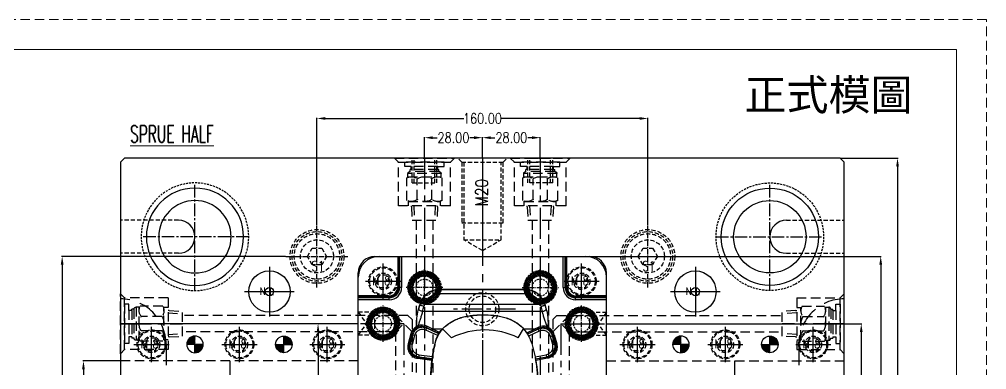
# Model space of a CAD drawing. Header units: millimetres. Extents: x 21466 to 22834, y -21631 to -20664.
# Drawn here: x 22366.1 to 22833.9, y -20832.7 to -20663.5 of the extents above; entities that cross this region are included whole.
import ezdxf

# ---------------------------------------------------------------- set-up
doc = ezdxf.new("R2010")
doc.units = ezdxf.units.MM
doc.header["$LTSCALE"] = 8
for name, pattern in [('ACAD_ISO08W100', [36, 24, -3, 6, -3]), ('CENTER', [2, 1.25, -0.25, 0.25, -0.25]), ('CENTER2', [1.125, 0.75, -0.125, 0.125, -0.125]), ('DASHED', [0.75, 0.5, -0.25]), ('HIDDEN', [0.375, 0.25, -0.125]), ('HIDDEN2', [0.1875, 0.125, -0.0625])]:
    doc.linetypes.add(name, pattern=pattern)
doc.layers.get('DEFPOINTS').update_dxf_attribs({"color": 6})
for name, color, linetype in [('A', 7, 'Continuous'), ('Cav-cor', 30, 'Continuous'), ('CL', 1, 'Continuous'), ('Layer1', 1, 'CENTER2'), ('Layer2', 4, 'HIDDEN2'), ('NL', 6, 'Continuous'), ('PIN', 5, 'Continuous'), ('SCREW', 52, 'HIDDEN'), ('SLIDE', 6, 'Continuous'), ('WT', 4, 'Continuous')]:
    doc.layers.add(name, color=color, linetype=linetype)
doc.layers.add('dim', color=3, linetype='Continuous', lineweight=15)
doc.layers.add('MBOM-ASSIS-LAYER', color=71, linetype='Continuous', lineweight=9)
doc.styles.add('ROMANC', font='RomanC.ttf', dxfattribs={"width": 0.8, "height": 7})
doc.styles.get("Standard").update_dxf_attribs({"font": 'txt.shx', "width": 0.8, "bigfont": 'chineset.shx'})
doc.styles.add('style1', font='mingliu.ttc', dxfattribs={"width": 0.75})
doc.styles.add('txt', font='txt.shx', dxfattribs={"width": 0.75, "height": 3.2})
doc.dimstyles.new('ISO-25', dxfattribs={"dimtxt": 5, "dimasz": 4, "dimexe": 0.3, "dimexo": 0.3, "dimtad": 0, "dimzin": 1, "dimdsep": 46, "dimtxsty": 'Standard', "dimcen": 0, "dimclrd": 3, "dimclre": 3, "dimclrt": 3, "dimazin": 0, "dimtfac": 1, "dimtofl": 0, "dimtmove": 0, "dimatfit": 0, "dimfxl": 0, "dimarcsym": 0})

# ---------------------------------------------------------------- blocks, each defined once
blk = doc.blocks.new('20110317.085252')
at = {"linetype": 'HIDDEN'}
for p, q in [((12, 0), (-12, 0)), ((-10, -2), (-12, 0)), ((10, -2), (12, 0)), ((-10, -2), (10, -2)), ((-10, -2), (-10, -31.27)), ((-9, -2), (-9, -39.49)), ((9, -39.49), (9, -2)), ((10, -31.27), (10, -2)), ((-10, -31.27), (10, -31.27)), ((-9, -39.49), (9, -39.49)), ((0, -44.68), (-9, -39.49)), ((0, -44.68), (9, -39.49))]:
    blk.add_line(p, q, dxfattribs=at)
at = {"layer": 'CL', "linetype": 'ACAD_ISO08W100'}
blk.add_line((0, 0), (0, -44.68), dxfattribs=at)
at = {"insert": (-3.3, -23.28), "char_height": 6, "width": 18.2768, "attachment_point": 1, "rotation": 90}
blk.add_mtext('M20', dxfattribs=at)
blk = doc.blocks.new('*D25831')
at = {"layer": 'DEFPOINTS', "color": 0}
for p in [(22415.05, -20828.53), (22397.13, -21032.53), (22415.05, -21032.53)]:
    blk.add_point(p, dxfattribs=at)
at = {"layer": 'dim', "color": 3, "lineweight": -2}
for p, q in [((22414.75, -20828.53), (22396.83, -20828.53)), ((22397.13, -20832.53), (22397.13, -20920.91)), ((22397.13, -21028.53), (22397.13, -20940.16)), ((22414.75, -21032.53), (22396.83, -21032.53))]:
    blk.add_line(p, q, dxfattribs=at)
at = {"layer": 'dim', "color": 3}
for points in [[(22397.79, -20832.53), (22396.46, -20832.53), (22397.13, -20828.53)], [(22396.46, -21028.53), (22397.79, -21028.53), (22397.13, -21032.53)]]:
    blk.add_solid(points, dxfattribs=at)
at = {"layer": 'dim', "color": 3, "insert": (22397.13, -20930.53), "char_height": 5, "attachment_point": 5, "rotation": 90}
blk.add_mtext('204.00', dxfattribs=at)
blk = doc.blocks.new('*D25834')
at = {"layer": 'DEFPOINTS', "color": 0}
for p in [(22763.05, -20730.53), (22790.79, -20730.53), (22763.05, -21130.53)]:
    blk.add_point(p, dxfattribs=at)
at = {"layer": 'dim', "color": 3, "lineweight": -2}
for p, q in [((22763.35, -20730.53), (22791.09, -20730.53)), ((22790.79, -20734.53), (22790.79, -20921.24)), ((22790.79, -21126.53), (22790.79, -20939.82)), ((22763.35, -21130.53), (22791.09, -21130.53))]:
    blk.add_line(p, q, dxfattribs=at)
at = {"layer": 'dim', "color": 3}
for points in [[(22791.46, -20734.53), (22790.12, -20734.53), (22790.79, -20730.53)], [(22790.12, -21126.53), (22791.46, -21126.53), (22790.79, -21130.53)]]:
    blk.add_solid(points, dxfattribs=at)
at = {"layer": 'dim', "color": 3, "insert": (22790.79, -20930.53), "char_height": 5, "attachment_point": 5, "rotation": 90}
blk.add_mtext('400.00', dxfattribs=at)
blk = doc.blocks.new('*D25836')
at = {"layer": 'DEFPOINTS', "color": 0}
for p in [(22641.05, -20778.03), (22782.66, -20778.03), (22641.05, -21083.03)]:
    blk.add_point(p, dxfattribs=at)
at = {"layer": 'dim', "color": 3, "lineweight": -2}
for p, q in [((22641.35, -20778.03), (22782.96, -20778.03)), ((22782.66, -20782.03), (22782.66, -20920.91)), ((22782.66, -21079.03), (22782.66, -20940.16)), ((22641.35, -21083.03), (22782.96, -21083.03))]:
    blk.add_line(p, q, dxfattribs=at)
at = {"layer": 'dim', "color": 3}
for points in [[(22783.33, -20782.03), (22781.99, -20782.03), (22782.66, -20778.03)], [(22781.99, -21079.03), (22783.33, -21079.03), (22782.66, -21083.03)]]:
    blk.add_solid(points, dxfattribs=at)
at = {"layer": 'dim', "color": 3, "insert": (22782.66, -20930.53), "char_height": 5, "attachment_point": 5, "rotation": 90}
blk.add_mtext('305.00', dxfattribs=at)
blk = doc.blocks.new('20160811.115437')
for radius in [23.5, 17.5]:
    blk.add_circle((0, 0), radius)
at = {"layer": 'Layer1'}
for p, q in [((0, 26), (0, -26)), ((26, 0), (-26, 0))]:
    blk.add_line(p, q, dxfattribs=at)
at = {"layer": 'Layer2'}
blk.add_circle((0, 0), 26, dxfattribs=at)
blk = doc.blocks.new('cb_8')
at = {"linetype": 'HIDDEN'}
blk.add_circle((0, 0), 7, dxfattribs=at)
at = {"layer": 'SCREW', "linetype": 'CENTER2', "ltscale": 5}
for p, q in [((0, -8.5), (0, 8.5)), ((-8.5, 0), (8.5, 0))]:
    blk.add_line(p, q, dxfattribs=at)
at = {"layer": 'SCREW'}
blk.add_lwpolyline([(-1.73, 3), (-3.46, 0), (-1.73, -3), (1.73, -3), (3.46, 0), (1.73, 3)], close=True, dxfattribs=at)
for radius in [6.5, 4]:
    blk.add_circle((0, 0), radius, dxfattribs=at)
at = {"layer": 'dim', "style": 'ROMANC', "width": 0.8}
blk.add_text('M 8', height=4.186, dxfattribs=at).set_placement((-5.2, -1.86))
blk = doc.blocks.new('20160817.134602')
at = {"layer": 'PIN', "linetype": 'Continuous'}
h = blk.add_hatch(dxfattribs=at)
h.set_pattern_fill('ANSI31', color=256, scale=2.909091, angle=90.5, style=0)
h.set_pattern_definition([(135.5, (22815.918, -21086.8648), (-0.254876096, -0.2593637997), [])])
h.paths.add_polyline_path([(0, 0), (-4, -0.03, 0.414214), (0.03, -4)])
h.paths.add_polyline_path([(-0.03, 4), (0, 0), (4, 0.03, 0.414214)])
for p, q in [((-4, 0), (4, 0)), ((0, -4), (0, 4))]:
    blk.add_line(p, q, dxfattribs=at)
blk.add_circle((0, 0), 4, dxfattribs=at)
blk = doc.blocks.new('20150423.154939')
at = {"layer": 'SCREW', "linetype": 'CENTER', "ltscale": 0.25}
for p, q in [((0, -15), (0, 15)), ((-15, 0), (15, 0))]:
    blk.add_line(p, q, dxfattribs=at)
at = {"layer": 'SCREW'}
blk.add_lwpolyline([(-2.31, -4), (-4.62, 0), (-2.31, 4), (2.31, 4), (4.62, 0), (2.31, -4)], close=True, dxfattribs=at)
at = {"layer": 'SCREW', "linetype": 'HIDDEN'}
for radius in [13, 12, 11, 8]:
    blk.add_circle((0, 0), radius, dxfattribs=at)
at = {"layer": 'SCREW', "color": 6, "insert": (-2.62, -2.27), "char_height": 4.8, "width": 8.3721, "attachment_point": 1, "style": 'txt'}
blk.add_mtext('S1', dxfattribs=at)
blk = doc.blocks.new('20100617.142056')
at = {"layer": 'MBOM-ASSIS-LAYER', "linetype": 'DASHED'}
for p, q in [((0, 841), (-1189, 841)), ((0, 0), (0, 841))]:
    blk.add_line(p, q, dxfattribs=at)
at = {"layer": 'MBOM-ASSIS-LAYER'}
for p, q in [((-12.7, 828.3), (-1176.3, 828.3)), ((-12.7, 12.7), (-12.7, 828.3))]:
    blk.add_line(p, q, dxfattribs=at)
blk = doc.blocks.new('20150513.114552')
at = {"layer": 'WT', "color": 125, "linetype": 'HIDDEN'}
for p, q in [((-12, 6), (0, 6)), ((-12, 6), (-12, -6)), ((-12, 5), (0, 5)), ((0, -6), (0, 6)), ((-12, -5), (0, -5)), ((-12, -6), (0, -6))]:
    blk.add_line(p, q, dxfattribs=at)
blk = doc.blocks.new('20150513.114820')
at = {"layer": 'WT', "linetype": 'Continuous'}
h = blk.add_hatch(dxfattribs=at)
h.set_pattern_fill('ANSI37', color=125, scale=5, angle=270, style=0)
h.set_pattern_definition([(315, (23425.0146, -23957.4168), (0.441941738, 0.441941738), []), (45, (23425.0146, -23957.4168), (-0.441941738, 0.441941738), [])])
h.paths.add_polyline_path([(8, 0), (5.5, 0, 1), (-5.5, 0), (-8, 0, -1)])
h.paths.add_polyline_path([(-8, 0), (-5.5, 0, 0.414214), (0, -5.5, 0.414214), (5.5, 0), (8, 0, -0.414214), (0, -8, -0.414214)])
at = {"layer": 'WT', "color": 125, "linetype": 'CENTER2', "ltscale": 0.4}
for p, q in [((0, 8.79), (0, -8.79)), ((8.79, 0), (-8.79, 0))]:
    blk.add_line(p, q, dxfattribs=at)
at = {"layer": 'WT', "color": 125, "linetype": 'HIDDEN2'}
for radius in [8, 5.5, 4]:
    blk.add_circle((0, 0), radius, dxfattribs=at)
blk = doc.blocks.new('*D27017')
at = {"layer": 'DEFPOINTS', "color": 0}
for p in [(22590.05, -20720.68), (22562.05, -20730.53), (22590.05, -20730.53)]:
    blk.add_point(p, dxfattribs=at)
at = {"layer": 'dim', "color": 3, "lineweight": -2}
for p, q in [((22562.05, -20730.23), (22562.05, -20720.38)), ((22566.05, -20720.68), (22568.09, -20720.68)), ((22586.05, -20720.68), (22584, -20720.68)), ((22590.05, -20730.23), (22590.05, -20720.38))]:
    blk.add_line(p, q, dxfattribs=at)
at = {"layer": 'dim', "color": 3}
for points in [[(22566.05, -20720.02), (22566.05, -20721.35), (22562.05, -20720.68)], [(22586.05, -20721.35), (22586.05, -20720.02), (22590.05, -20720.68)]]:
    blk.add_solid(points, dxfattribs=at)
at = {"layer": 'dim', "color": 3, "insert": (22576.05, -20720.68), "char_height": 5, "attachment_point": 5}
blk.add_mtext('28.00', dxfattribs=at)
blk = doc.blocks.new('*D27018')
at = {"layer": 'DEFPOINTS', "color": 0}
for p in [(22590.05, -20720.68), (22590.05, -20730.53), (22618.05, -20730.53)]:
    blk.add_point(p, dxfattribs=at)
at = {"layer": 'dim', "color": 3, "lineweight": -2}
for p, q in [((22590.05, -20730.23), (22590.05, -20720.38)), ((22594.05, -20720.68), (22596.09, -20720.68)), ((22614.05, -20720.68), (22612, -20720.68)), ((22618.05, -20730.23), (22618.05, -20720.38))]:
    blk.add_line(p, q, dxfattribs=at)
at = {"layer": 'dim', "color": 3}
for points in [[(22594.05, -20720.02), (22594.05, -20721.35), (22590.05, -20720.68)], [(22614.05, -20721.35), (22614.05, -20720.02), (22618.05, -20720.68)]]:
    blk.add_solid(points, dxfattribs=at)
at = {"layer": 'dim', "color": 3, "insert": (22604.05, -20720.68), "char_height": 5, "attachment_point": 5}
blk.add_mtext('28.00', dxfattribs=at)
blk = doc.blocks.new('*D27061')
at = {"layer": 'DEFPOINTS', "color": 0}
for p in [(22670.05, -20711.39), (22510.05, -20763.03), (22670.05, -20763.03)]:
    blk.add_point(p, dxfattribs=at)
at = {"layer": 'dim', "color": 3, "lineweight": -2}
for p, q in [((22510.05, -20762.73), (22510.05, -20711.09)), ((22514.05, -20711.39), (22581.09, -20711.39)), ((22666.05, -20711.39), (22599, -20711.39)), ((22670.05, -20762.73), (22670.05, -20711.09))]:
    blk.add_line(p, q, dxfattribs=at)
at = {"layer": 'dim', "color": 3}
for points in [[(22514.05, -20710.73), (22514.05, -20712.06), (22510.05, -20711.39)], [(22666.05, -20712.06), (22666.05, -20710.73), (22670.05, -20711.39)]]:
    blk.add_solid(points, dxfattribs=at)
at = {"layer": 'dim', "color": 3, "insert": (22590.05, -20711.39), "char_height": 5, "attachment_point": 5}
blk.add_mtext('160.00', dxfattribs=at)
blk = doc.blocks.new('*D27062')
at = {"layer": 'DEFPOINTS', "color": 0}
for p in [(22495.05, -20778.03), (22386.83, -21083.03), (22495.05, -21083.03)]:
    blk.add_point(p, dxfattribs=at)
at = {"layer": 'dim', "color": 3, "lineweight": -2}
for p, q in [((22494.75, -20778.03), (22386.53, -20778.03)), ((22386.83, -20782.03), (22386.83, -20920.91)), ((22386.83, -21079.03), (22386.83, -20940.16)), ((22494.75, -21083.03), (22386.53, -21083.03))]:
    blk.add_line(p, q, dxfattribs=at)
at = {"layer": 'dim', "color": 3}
for points in [[(22387.49, -20782.03), (22386.16, -20782.03), (22386.83, -20778.03)], [(22386.16, -21079.03), (22387.49, -21079.03), (22386.83, -21083.03)]]:
    blk.add_solid(points, dxfattribs=at)
at = {"layer": 'dim', "color": 3, "insert": (22386.83, -20930.53), "char_height": 5, "attachment_point": 5, "rotation": 90}
blk.add_mtext('305.00', dxfattribs=at)
blk = doc.blocks.new('20160903.151524')
at = {"layer": 'WT', "color": 125, "linetype": 'HIDDEN', "ltscale": 2.3}
for p, q in [((-6.35, 23.56), (-6.01, 30)), ((-6.01, 30), (6.01, 30)), ((-5.19, 23), (-4.82, 30)), ((5.19, 23), (4.82, 30)), ((6.35, 23.56), (6.01, 30)), ((-6.35, 23.56), (-6.35, 23)), ((6.35, 23.56), (6.35, 23)), ((12.5, 23), (-12.5, 23)), ((-12.5, 23), (-12.5, 2)), ((-8.5, 20.43), (-8.5, 9.57)), ((-7.75, 23), (-7.75, 20.77)), ((-7.75, 21), (7.75, 21)), ((-3.5, 20.01), (-3.5, 9.99)), ((3.5, 20.01), (3.5, 9.99)), ((7.75, 23), (7.75, 20.77)), ((8.5, 20.43), (8.5, 9.57)), ((12.5, 23), (12.5, 2)), ((-8, 9.33), (-8, 7.51)), ((-8, 9), (8, 9)), ((8, 7.51), (-8, 7.51)), ((7, 6.51), (-7, 6.51)), ((-7, 6.51), (-7, 5.51)), ((-6.4, 5.51), (-7, 5.51)), ((-6.4, 5.51), (-7, 5.51)), ((6.4, 5.51), (-6.4, 5.51)), ((-6.4, 5.51), (-6.4, 4.01)), ((6.4, 5.51), (6.4, 4.01)), ((6.4, 5.51), (7, 5.51)), ((6.4, 5.51), (7, 5.51)), ((7, 6.51), (7, 5.51)), ((8, 9.33), (8, 7.51)), ((-12.5, 2), (-14.5, 0)), ((-14.5, 0), (14.5, 0)), ((-12.5, 2), (12.5, 2)), ((-9.5, 4.01), (-9.5, 2)), ((-6.4, 4.01), (-9.5, 4.01)), ((9.5, 2), (-9.5, 2)), ((6.4, 4.01), (-6.4, 4.01)), ((6.4, 4.01), (9.5, 4.01)), ((9.5, 4.01), (9.5, 2)), ((12.5, 2), (14.5, 0))]:
    blk.add_line(p, q, dxfattribs=at)
at = {"layer": 'WT', "color": 125, "linetype": 'CENTER', "ltscale": 1.5}
blk.add_line((0, 0), (0, 30), dxfattribs=at)
at = {"layer": 'WT', "color": 125, "linetype": 'HIDDEN', "ltscale": 2.3}
for centre, radius, start, end in [((-6.32, 16.53), 4.47, 50.9817, 119.248), ((0, 14.34), 6.66, 58.3016, 121.6984), ((6.32, 16.53), 4.47, 60.752, 129.0183), ((-6.32, 13.47), 4.47, 240.752, 309.0183), ((0, 15.66), 6.66, 238.3016, 301.6984), ((6.32, 13.47), 4.47, 230.9817, 299.248), ((-7, 7.51), 1, 180, 270), ((7, 7.51), 1, 270, 0)]:
    blk.add_arc(centre, radius, start, end, dxfattribs=at)
blk = doc.blocks.new('20150513.114825')
at = {"layer": 'WT', "color": 125, "linetype": 'HIDDEN'}
for p, q in [((-5.5, 8), (5.5, 8)), ((5.5, 8), (-5.5, 0)), ((-5.5, 8), (5.5, 0)), ((-5.5, 0), (-5.5, 8)), ((5.5, 0), (5.5, 8)), ((-5.5, 0), (5.5, 0))]:
    blk.add_line(p, q, dxfattribs=at)
blk = doc.blocks.new('*D27075')
at = {"layer": 'DEFPOINTS', "color": 0}
for p in [(22765.05, -20810.53), (22765.05, -20930.53), (22773.25, -20930.53)]:
    blk.add_point(p, dxfattribs=at)
at = {"layer": 'dim', "color": 3, "lineweight": -2}
for p, q in [((22765.35, -20810.53), (22773.55, -20810.53)), ((22773.25, -20814.53), (22773.25, -20861.57)), ((22773.25, -20926.53), (22773.25, -20879.49)), ((22765.35, -20930.53), (22773.55, -20930.53))]:
    blk.add_line(p, q, dxfattribs=at)
at = {"layer": 'dim', "color": 3}
for points in [[(22773.92, -20814.53), (22772.59, -20814.53), (22773.25, -20810.53)], [(22772.59, -20926.53), (22773.92, -20926.53), (22773.25, -20930.53)]]:
    blk.add_solid(points, dxfattribs=at)
at = {"layer": 'dim', "color": 3, "insert": (22773.25, -20870.53), "char_height": 5, "attachment_point": 5, "rotation": 90}
blk.add_mtext('120.00', dxfattribs=at)
blk = doc.blocks.new('*D27085')
at = {"layer": 'DEFPOINTS', "color": 0}
for p in [(22510.56, -20810.53), (22530.05, -20810.53), (22538.05, -21083.03)]:
    blk.add_point(p, dxfattribs=at)
at = {"layer": 'dim', "color": 3, "lineweight": -2}
for p, q in [((22529.75, -20810.53), (22510.26, -20810.53)), ((22510.56, -20814.53), (22510.56, -20936.49)), ((22510.56, -21079.03), (22510.56, -20957.07)), ((22537.75, -21083.03), (22510.26, -21083.03))]:
    blk.add_line(p, q, dxfattribs=at)
at = {"layer": 'dim', "color": 3}
for points in [[(22511.23, -20814.53), (22509.89, -20814.53), (22510.56, -20810.53)], [(22509.89, -21079.03), (22511.23, -21079.03), (22510.56, -21083.03)]]:
    blk.add_solid(points, dxfattribs=at)
at = {"layer": 'dim', "color": 3, "insert": (22510.56, -20946.78), "char_height": 5, "attachment_point": 5, "rotation": 90}
blk.add_mtext('272.50', dxfattribs=at)
blk = doc.blocks.new('20160917.102012')
at = {"layer": 'NL'}
for radius in [10, 2]:
    blk.add_circle((0, 0), radius, dxfattribs=at)
at = {"layer": 'SCREW', "linetype": 'CENTER', "ltscale": 5}
for p, q in [((0, -12), (0, 12)), ((-12, 0), (12, 0))]:
    blk.add_line(p, q, dxfattribs=at)
at = {"layer": 'dim', "color": 6, "style": 'ROMANC', "width": 0.8}
blk.add_text('N L', height=3.528, rotation=90, dxfattribs=at).set_placement((1.53, -4.57))

msp = doc.modelspace()

# ---------------------------------------------------------------- linework, layer by layer
for p, q in [((22417.045, -20730.532), (22415.045, -20732.532)), ((22763.045, -20730.532), (22417.045, -20730.532)), ((22763.045, -20730.532), (22765.045, -20732.532)), ((22415.045, -20732.532), (22415.045, -21128.532)), ((22765.045, -21128.532), (22765.045, -20732.532))]:
    msp.add_line(p, q)
at = {"linetype": 'HIDDEN'}
for p, q in [((22443.045, -20760.532), (22415.045, -20760.532)), ((22737.045, -20760.532), (22765.045, -20760.532)), ((22443.045, -20776.532), (22415.045, -20776.532)), ((22737.045, -20776.532), (22765.045, -20776.532))]:
    msp.add_line(p, q, dxfattribs=at)
at = {"linetype": 'CENTER'}
msp.add_line((22606.045, -20803.532), (22574.045, -20803.532), dxfattribs=at)
at = {"color": 8, "linetype": 'HIDDEN', "ltscale": 5}
for p, q in [((22437.045, -20820.532), (22437.045, -21040.532)), ((22743.045, -20820.532), (22743.045, -21040.532))]:
    msp.add_line(p, q, dxfattribs=at)
at = {"linetype": 'HIDDEN'}
for radius in [8, 6.4]:
    msp.add_circle((22590.045, -20803.532), radius, dxfattribs=at)
for centre, start, end in [((22443.045, -20768.532), 270, 90), ((22737.045, -20768.532), 90, 270)]:
    msp.add_arc(centre, 8, start, end)
at = {"color": 8, "linetype": 'HIDDEN', "ltscale": 5}
for centre, start, end in [((22415.045, -20820.532), 0, 90), ((22765.045, -20820.532), 90, 180)]:
    msp.add_arc(centre, 22, start, end, dxfattribs=at)
at = {"layer": 'Cav-cor', "color": 241}
for p, q in [((22538.045, -20778.032), (22642.045, -20778.032)), ((22549.151, -20778.032), (22549.151, -20792.645)), ((22549.651, -20778.032), (22549.651, -20792.645)), ((22549.995, -20778.032), (22549.995, -20792.989)), ((22550.994, -20778.032), (22550.994, -20792.989)), ((22629.096, -20792.989), (22629.096, -20778.032)), ((22630.095, -20792.989), (22630.095, -20778.032)), ((22630.439, -20792.645), (22630.439, -20778.032)), ((22630.939, -20792.645), (22630.939, -20778.032)), ((22530.045, -21075.032), (22530.045, -20786.032)), ((22650.045, -21075.032), (22650.045, -20786.032)), ((22549.151, -20792.645), (22549.651, -20792.645)), ((22549.995, -20792.989), (22549.651, -20792.645)), ((22630.095, -20792.989), (22630.439, -20792.645)), ((22630.939, -20792.645), (22630.439, -20792.645)), ((22544.657, -20797.139), (22530.045, -20797.139)), ((22544.657, -20797.139), (22544.657, -20797.638)), ((22550.994, -20792.989), (22549.995, -20792.989)), ((22569.349, -20794.032), (22569.395, -20794.091)), ((22569.349, -20794.032), (22610.741, -20794.032)), ((22569.395, -20796.084), (22569.395, -20794.091)), ((22610.695, -20794.091), (22569.395, -20794.091)), ((22610.695, -20796.084), (22569.395, -20796.084)), ((22610.695, -20794.091), (22610.741, -20794.032)), ((22610.695, -20796.084), (22610.695, -20794.091)), ((22629.096, -20792.989), (22630.095, -20792.989)), ((22635.433, -20797.139), (22635.433, -20797.638)), ((22650.045, -20797.139), (22635.433, -20797.139)), ((22544.657, -20797.638), (22530.045, -20797.638)), ((22545.002, -20797.983), (22530.045, -20797.983)), ((22545.002, -20798.981), (22530.045, -20798.981)), ((22545.002, -20797.983), (22544.657, -20797.638)), ((22545.002, -20798.981), (22545.002, -20797.983)), ((22559.727, -20801.416), (22559.044, -20803.963)), ((22559.727, -20801.416), (22559.77, -20801.472)), ((22561.947, -20801.215), (22560.086, -20800.507)), ((22618.143, -20801.215), (22561.947, -20801.215)), ((22618.143, -20801.215), (22620.004, -20800.507)), ((22620.32, -20801.472), (22620.363, -20801.416)), ((22621.046, -20803.963), (22620.363, -20801.416)), ((22635.088, -20797.983), (22635.433, -20797.638)), ((22635.088, -20798.981), (22635.088, -20797.983)), ((22650.045, -20797.983), (22635.088, -20797.983)), ((22650.045, -20798.981), (22635.088, -20798.981)), ((22650.045, -20797.638), (22635.433, -20797.638)), ((22559.198, -20803.452), (22559.044, -20803.963)), ((22618.967, -20804.656), (22561.123, -20804.656)), ((22590.045, -20806.198), (22590.045, -20806.265)), ((22590.045, -20813.561), (22590.045, -20806.265)), ((22621.046, -20803.963), (22620.892, -20803.452)), ((22555.4, -20815.438), (22554.11, -20820.255)), ((22555.978, -20815.593), (22554.687, -20820.41)), ((22556.254, -20815.961), (22555.105, -20820.249)), ((22555.4, -20815.438), (22555.978, -20815.593)), ((22556.254, -20815.961), (22555.978, -20815.593)), ((22557.216, -20816.219), (22556.254, -20815.961)), ((22562.763, -20813.642), (22563.185, -20812.737)), ((22568.438, -20816.288), (22562.763, -20813.642)), ((22563.185, -20812.737), (22562.916, -20812.379)), ((22568.924, -20815.413), (22563.185, -20812.737)), ((22565.742, -20813.032), (22565.489, -20813.575)), ((22569.007, -20815.216), (22565.489, -20813.575)), ((22569.341, -20814.711), (22565.742, -20813.032)), ((22565.742, -20813.032), (22570.724, -20813.032)), ((22575.128, -20817.341), (22570.825, -20813.038)), ((22607.4, -20817.341), (22609.996, -20813.038)), ((22610.095, -20813.032), (22615.532, -20813.032)), ((22611.529, -20814.899), (22615.532, -20813.032)), ((22611.843, -20815.414), (22615.785, -20813.575)), ((22611.92, -20815.611), (22611.922, -20815.617)), ((22617.038, -20813.231), (22611.922, -20815.617)), ((22611.922, -20815.617), (22611.928, -20815.63)), ((22617.46, -20814.136), (22612.395, -20816.498)), ((22615.785, -20813.575), (22615.532, -20813.032)), ((22617.308, -20812.866), (22617.038, -20813.231)), ((22617.46, -20814.136), (22617.038, -20813.231)), ((22624.244, -20816.083), (22624.821, -20815.929)), ((22624.821, -20815.929), (22625.99, -20820.29)), ((22554.11, -20820.255), (22554.687, -20820.41)), ((22555.105, -20820.249), (22554.687, -20820.41)), ((22556.067, -20820.507), (22555.105, -20820.249)), ((22557.216, -20816.219), (22556.067, -20820.507)), ((22623.006, -20816.713), (22623.968, -20816.455)), ((22624.036, -20820.555), (22623.006, -20816.713)), ((22624.244, -20816.083), (22623.968, -20816.455)), ((22624.998, -20820.297), (22623.968, -20816.455)), ((22624.036, -20820.555), (22624.998, -20820.297)), ((22624.244, -20816.083), (22625.412, -20820.444)), ((22624.998, -20820.297), (22625.412, -20820.444)), ((22625.412, -20820.444), (22625.99, -20820.29)), ((22558.74, -20827.229), (22558.823, -20826.636)), ((22558.74, -20827.229), (22565.654, -20828.201)), ((22559.235, -20826.478), (22558.823, -20826.636)), ((22558.823, -20826.636), (22565.733, -20827.607)), ((22559.374, -20825.489), (22559.235, -20826.478)), ((22559.235, -20826.478), (22565.796, -20827.4)), ((22559.374, -20825.489), (22565.939, -20826.411)), ((22615.51, -20826.46), (22620.866, -20825.515)), ((22615.693, -20827.441), (22621.04, -20826.499)), ((22615.694, -20827.446), (22615.695, -20827.448)), ((22621.449, -20826.644), (22615.763, -20827.646)), ((22621.553, -20827.234), (22615.866, -20828.237)), ((22620.866, -20825.515), (22621.04, -20826.499)), ((22621.04, -20826.499), (22621.449, -20826.644)), ((22621.449, -20826.644), (22621.553, -20827.234))]:
    msp.add_line(p, q, dxfattribs=at)
msp.add_lwpolyline([(22615.689, -20827.427), (22615.693, -20827.442), (22615.694, -20827.446)], dxfattribs=at)
for centre, radius, start, end in [((22540.045, -20788.032), 10, 90, 180), ((22538.045, -20786.032), 8, 90, 180), ((22640.045, -20788.032), 10, 0, 90), ((22642.045, -20786.032), 8, 0, 90), ((22544.658, -20792.645), 4.992, 269.99252, 0.00747), ((22544.66, -20792.647), 4.492, 269.97142, 0.02828), ((22635.432, -20792.645), 4.992, 179.9925, 270.00747), ((22635.43, -20792.647), 4.492, 179.97141, 270.02828), ((22545.005, -20792.992), 5.989, 269.97126, 0.02874), ((22545.008, -20792.996), 4.987, 269.9283, 0.0717), ((22569.401, -20804.062), 9.97, 90.03891, 159.11044), ((22569.389, -20804.045), 7.961, 89.95713, 159.17762), ((22610.688, -20804.062), 9.971, 20.89139, 89.95916), ((22610.701, -20804.045), 7.961, 20.82238, 90.04287), ((22635.085, -20792.992), 5.989, 179.97126, 270.02874), ((22635.082, -20792.996), 4.987, 179.9283, 270.0717), ((22470.115, -20776.672), 93.021, 343.26818, 344.53767), ((22570.049, -20804.312), 10.664, 159.09501, 164.55393), ((22574.229, -20804.953), 12.838, 163.07011, 167.52518), ((22605.861, -20804.953), 12.838, 12.47482, 16.92989), ((22610.041, -20804.312), 10.664, 15.44607, 20.90499), ((22707.692, -20777.331), 90.645, 195.44569, 196.74846), ((22425.562, -20772.056), 139.426, 346.47826, 347.52221), ((22750.912, -20772.891), 135.714, 192.46351, 193.53602), ((22560.795, -20816.714), 5.476, 64.30945, 109.39297), ((22560.786, -20816.877), 5.575, 115.46453, 165.03824), ((22560.782, -20816.872), 4.972, 116.10729, 165.08909), ((22561.086, -20817.833), 5.97, 108.70647, 114.66682), ((22560.792, -20816.967), 5.056, 65.15591, 108.70009), ((21999.161, -22028.263), 1340.221, 65.003485, 65.124775), ((22414.9, -21119.354), 341.447, 63.78289, 64.2631), ((22581.354, -20820.495), 13.428, 156.85088, 157.76482), ((22591.264, -20849.701), 36.16, 63.49672, 116.50328), ((22598.794, -20823.198), 15.2, 33.09094, 41.97222), ((22597.195, -20824.2), 17.011, 30.26788, 31.09765), ((22596.011, -20821.693), 17.032, 20.92279, 21.63396), ((22762.892, -21112.246), 333.532, 115.92845, 116.21971), ((22619.429, -20817.173), 5.432, 70.15004, 115.91473), ((22619.433, -20817.44), 5.043, 70.96882, 114.91486), ((22619.147, -20818.261), 5.912, 66.9368, 70.9436), ((22618.835, -20816.754), 5.287, 57.67136, 62.52632), ((22619.44, -20817.362), 4.971, 14.90653, 65.99009), ((22619.437, -20817.366), 5.572, 14.95207, 66.4534), ((22652.067, -20853.623), 90.169, 163.0925, 163.23013), ((22550.637, -20850.016), 68.861, 18.95682, 19.13161)]:
    msp.add_arc(centre, radius, start, end, dxfattribs=at)
for centre, major_axis in [((22569.408, -20804.07), (-6.125, 7.982)), ((22610.682, -20804.07), (6.125, 7.982))]:
    msp.add_ellipse(centre, major_axis=major_axis, ratio=0.9939744, start_param=-0.6515818, end_param=0.6515818, dxfattribs=at)
for points, knots in [([(22561.694, -20802.18), (22561.456, -20802.115), (22561.11, -20802.014), (22560.671, -20801.872), (22560.388, -20801.773), (22560.15, -20801.681), (22559.967, -20801.602), (22559.851, -20801.542), (22559.793, -20801.499), (22559.774, -20801.481), (22559.77, -20801.472)], [0, 0, 0, 0, 0.3591298, 0.5242608, 0.671744, 0.7965773, 0.8946714, 0.9627216, 0.9851086, 1, 1, 1, 1]), ([(22618.396, -20802.18), (22618.634, -20802.115), (22618.98, -20802.014), (22619.419, -20801.872), (22619.702, -20801.773), (22619.94, -20801.681), (22620.123, -20801.602), (22620.239, -20801.542), (22620.297, -20801.499), (22620.316, -20801.481), (22620.32, -20801.472)], [0, 0, 0, 0, 0.3591299, 0.5242609, 0.6717441, 0.7965774, 0.8946714, 0.9627216, 0.9851086, 1, 1, 1, 1]), ([(22558.389, -20811.844), (22558.337, -20811.185), (22558.296, -20809.86), (22558.404, -20807.217), (22558.702, -20805.241), (22559.044, -20803.964)], [0, 0, 0, 0, 0.2501037, 0.5003064, 1, 1, 1, 1]), ([(22561.123, -20804.656), (22560.95, -20805.218), (22560.605, -20806.352), (22560.059, -20808.058), (22559.513, -20809.792), (22559.159, -20810.961), (22558.977, -20811.548)], [0, 0, 0, 0, 0.2446309, 0.4922695, 0.7444732, 1, 1, 1, 1]), ([(22561.123, -20804.656), (22560.871, -20804.589), (22560.402, -20804.431), (22559.867, -20804.171), (22559.527, -20803.936), (22559.347, -20803.772), (22559.231, -20803.614), (22559.197, -20803.501), (22559.198, -20803.452)], [0, 0, 0, 0, 0.3309908, 0.6285112, 0.7525686, 0.8558055, 0.9372148, 1, 1, 1, 1]), ([(22570.724, -20813.032), (22571.328, -20812.394), (22572.638, -20811.214), (22574.813, -20809.723), (22577.149, -20808.505), (22579.2, -20807.721), (22580.889, -20807.244), (22582.604, -20806.862), (22584.78, -20806.533), (22587.406, -20806.268), (22589.166, -20806.198), (22590.045, -20806.198)], [0, 0, 0, 0, 0.1251226, 0.2499451, 0.3746157, 0.4993961, 0.5618168, 0.6242817, 0.7494973, 0.8748126, 1, 1, 1, 1]), ([(22570.825, -20813.039), (22572.034, -20811.772), (22574.154, -20810.138), (22577.282, -20808.529), (22579.76, -20807.598), (22582.315, -20806.952), (22584.905, -20806.583), (22587.48, -20806.358), (22589.194, -20806.265), (22590.045, -20806.265)], [0, 0, 0, 0, 0.2510041, 0.3773783, 0.503645, 0.6294334, 0.7543459, 0.8779981, 1, 1, 1, 1]), ([(22590.045, -20806.198), (22591.868, -20806.198), (22595.511, -20806.341), (22600.018, -20807.131), (22603.454, -20808.342), (22606.702, -20809.969), (22608.883, -20811.684), (22610.095, -20813.032)], [0, 0, 0, 0, 0.2507327, 0.5009168, 0.6258271, 0.7506146, 1, 1, 1, 1]), ([(22590.045, -20806.265), (22591.885, -20806.265), (22595.532, -20806.411), (22600.028, -20807.208), (22603.427, -20808.41), (22606.634, -20810.02), (22608.792, -20811.71), (22609.996, -20813.038)], [0, 0, 0, 0, 0.2546119, 0.5041494, 0.6281161, 0.7519536, 1, 1, 1, 1]), ([(22618.967, -20804.656), (22619.219, -20804.589), (22619.688, -20804.431), (22620.223, -20804.171), (22620.563, -20803.936), (22620.743, -20803.772), (22620.859, -20803.614), (22620.893, -20803.501), (22620.892, -20803.452)], [0, 0, 0, 0, 0.3309908, 0.6285111, 0.7525685, 0.8558055, 0.9372149, 1, 1, 1, 1]), ([(22621.274, -20812.064), (22621.076, -20811.432), (22620.693, -20810.175), (22620.113, -20808.309), (22619.523, -20806.477), (22619.153, -20805.259), (22618.967, -20804.656)], [0, 0, 0, 0, 0.255741, 0.5081354, 0.7557802, 1, 1, 1, 1]), ([(22621.046, -20803.964), (22621.226, -20804.636), (22621.505, -20806.004), (22621.732, -20808.082), (22621.797, -20810.172), (22621.731, -20811.565), (22621.663, -20812.258)], [0, 0, 0, 0, 0.2499727, 0.4999731, 0.7500224, 1, 1, 1, 1]), ([(22563.185, -20812.737), (22562.857, -20812.584), (22562.164, -20812.35), (22560.72, -20812.189), (22558.899, -20812.586), (22557.421, -20813.722), (22556.614, -20814.93), (22556.348, -20815.611), (22556.254, -20815.961)], [0, 0, 0, 0, 0.1253313, 0.2507006, 0.5000106, 0.7493094, 0.874674, 1, 1, 1, 1]), ([(22562.763, -20813.642), (22562.241, -20813.399), (22561.074, -20813.136), (22559.333, -20813.518), (22557.916, -20814.6), (22557.365, -20815.662), (22557.216, -20816.219)], [0, 0, 0, 0, 0.2499952, 0.5000407, 0.7500604, 1, 1, 1, 1]), ([(22558.977, -20811.548), (22558.927, -20811.574), (22558.729, -20811.678), (22558.539, -20811.796), (22558.4, -20811.89)], [0, 0, 0, 0, 0.2516032, 1, 1, 1, 1]), ([(22558.4, -20811.889), (22558.429, -20811.95), (22558.479, -20812.063), (22558.534, -20812.2), (22558.566, -20812.293), (22558.582, -20812.344), (22558.59, -20812.382), (22558.592, -20812.403), (22558.59, -20812.41)], [0, 0, 0, 0, 0.3607348, 0.669687, 0.792664, 0.8900239, 0.9594702, 1, 1, 1, 1]), ([(22558.977, -20811.548), (22559.002, -20811.622), (22559.049, -20811.761), (22559.102, -20811.927), (22559.137, -20812.041), (22559.155, -20812.103), (22559.166, -20812.147), (22559.171, -20812.17), (22559.171, -20812.178)], [0, 0, 0, 0, 0.3526234, 0.6669531, 0.7937897, 0.8937818, 0.9633778, 1, 1, 1, 1]), ([(22563.17, -20811.779), (22563.136, -20811.85), (22563.088, -20811.956), (22563.028, -20812.092), (22562.989, -20812.181), (22562.958, -20812.256), (22562.934, -20812.314), (22562.923, -20812.353), (22562.915, -20812.373), (22562.916, -20812.379)], [0, 0, 0, 0, 0.3637956, 0.5330196, 0.6834984, 0.8097832, 0.9067459, 0.9708827, 1, 1, 1, 1]), ([(22570.825, -20813.039), (22570.242, -20813.649), (22569.436, -20814.633), (22568.557, -20816.073), (22568.019, -20817.215), (22567.59, -20818.401), (22567.247, -20819.616), (22566.958, -20820.846), (22566.614, -20822.504), (22566.228, -20824.602), (22565.847, -20827.161), (22565.539, -20829.773), (22565.219, -20833.336), (22565.013, -20836.934), (22564.776, -20840.535), (22564.588, -20843.231), (22564.415, -20845.926), (22564.299, -20848.627), (22564.237, -20851.33), (22564.213, -20853.131), (22564.202, -20854.032)], [0, 0, 0, 0, 0.060011, 0.0899205, 0.1197842, 0.1496526, 0.1795391, 0.2094831, 0.2395166, 0.2999688, 0.3611623, 0.4234931, 0.4869832, 0.6155931, 0.6797281, 0.7436987, 0.8077478, 0.8718379, 0.9359276, 1, 1, 1, 1]), ([(22568.438, -20816.288), (22568.494, -20816.178), (22568.602, -20815.975), (22568.735, -20815.739), (22568.825, -20815.583), (22568.874, -20815.502), (22568.904, -20815.448), (22568.92, -20815.422), (22568.924, -20815.413)], [0, 0, 0, 0, 0.3705549, 0.6886591, 0.8134191, 0.9091644, 0.9720873, 1, 1, 1, 1]), ([(22569.007, -20815.216), (22569.014, -20815.199), (22569.05, -20815.147), (22569.116, -20815.038), (22569.219, -20814.886), (22569.298, -20814.771), (22569.341, -20814.711)], [0, 0, 0, 0, 0.0911348, 0.3120579, 0.630912, 1, 1, 1, 1]), ([(22609.996, -20813.038), (22610.328, -20813.405), (22610.957, -20814.169), (22611.506, -20814.992), (22611.761, -20815.414)], [0, 0, 0, 0, 0.5008603, 1, 1, 1, 1]), ([(22611.529, -20814.899), (22611.56, -20814.946), (22611.658, -20815.1), (22611.754, -20815.255), (22611.818, -20815.365)], [0, 0, 0, 0, 0.3081318, 1, 1, 1, 1]), ([(22611.818, -20815.365), (22611.818, -20815.365), (22611.821, -20815.376), (22611.828, -20815.385), (22611.833, -20815.394)], [0, 0, 0, 0, 0.0617693, 1, 1, 1, 1]), ([(22611.818, -20815.365), (22611.821, -20815.371), (22611.83, -20815.387), (22611.839, -20815.403), (22611.843, -20815.414)], [0, 0, 0, 0, 0.3930691, 1, 1, 1, 1]), ([(22611.923, -20815.616), (22611.927, -20815.625), (22611.942, -20815.651), (22611.971, -20815.706), (22612.017, -20815.789), (22612.104, -20815.946), (22612.233, -20816.185), (22612.339, -20816.388), (22612.395, -20816.498)], [0, 0, 0, 0, 0.0280199, 0.090938, 0.186619, 0.31131, 0.6293941, 1, 1, 1, 1]), ([(22623.968, -20816.455), (22623.874, -20816.106), (22623.609, -20815.425), (22622.801, -20814.217), (22621.324, -20813.08), (22619.503, -20812.684), (22618.058, -20812.844), (22617.366, -20813.079), (22617.038, -20813.231)], [0, 0, 0, 0, 0.1253253, 0.2506872, 0.4999811, 0.7492936, 0.8746658, 1, 1, 1, 1]), ([(22617.308, -20812.866), (22617.308, -20812.86), (22617.3, -20812.842), (22617.287, -20812.805), (22617.263, -20812.749), (22617.218, -20812.645), (22617.148, -20812.488), (22617.088, -20812.357), (22617.055, -20812.287)], [0, 0, 0, 0, 0.0286276, 0.092274, 0.1886358, 0.3143188, 0.6336796, 1, 1, 1, 1]), ([(22623.006, -20816.713), (22622.857, -20816.157), (22622.307, -20815.095), (22620.89, -20814.013), (22619.148, -20813.63), (22617.982, -20813.893), (22617.46, -20814.136)], [0, 0, 0, 0, 0.2499369, 0.4999516, 0.7499993, 1, 1, 1, 1]), ([(22621.077, -20812.673), (22621.079, -20812.65), (22621.103, -20812.583), (22621.141, -20812.451), (22621.203, -20812.27), (22621.249, -20812.135), (22621.274, -20812.064)], [0, 0, 0, 0, 0.105683, 0.3313489, 0.6451966, 1, 1, 1, 1]), ([(22621.463, -20812.821), (22621.462, -20812.814), (22621.466, -20812.792), (22621.477, -20812.753), (22621.495, -20812.697), (22621.531, -20812.597), (22621.588, -20812.449), (22621.637, -20812.325), (22621.664, -20812.258)], [0, 0, 0, 0, 0.0381575, 0.1072238, 0.2054993, 0.3300859, 0.6418106, 1, 1, 1, 1]), ([(22554.11, -20820.255), (22554.008, -20820.635), (22553.884, -20821.42), (22553.971, -20822.997), (22554.708, -20824.881), (22556.16, -20826.289), (22557.579, -20826.982), (22558.35, -20827.174), (22558.74, -20827.229)], [0, 0, 0, 0, 0.1253402, 0.2507136, 0.499991, 0.7492809, 0.8746579, 1, 1, 1, 1]), ([(22554.687, -20820.41), (22554.506, -20821.085), (22554.43, -20822.531), (22555.222, -20824.54), (22556.77, -20826.047), (22558.131, -20826.539), (22558.823, -20826.636)], [0, 0, 0, 0, 0.2500103, 0.499984, 0.7499675, 1, 1, 1, 1]), ([(22555.105, -20820.249), (22554.925, -20820.924), (22554.851, -20822.369), (22555.642, -20824.376), (22557.185, -20825.885), (22558.544, -20826.38), (22559.235, -20826.478)], [0, 0, 0, 0, 0.2499592, 0.499995, 0.7500385, 1, 1, 1, 1]), ([(22556.067, -20820.507), (22555.923, -20821.047), (22555.863, -20822.204), (22556.496, -20823.811), (22557.732, -20825.016), (22558.821, -20825.411), (22559.374, -20825.489)], [0, 0, 0, 0, 0.2499541, 0.4999721, 0.7500116, 1, 1, 1, 1]), ([(22565.939, -20826.411), (22566.185, -20824.685), (22566.778, -20821.266), (22567.643, -20817.836), (22568.438, -20816.288)], [0, 0, 0, 0, 0.5006693, 1, 1, 1, 1]), ([(22612.395, -20816.498), (22612.793, -20817.274), (22613.491, -20818.878), (22614.596, -20822.19), (22615.189, -20824.745), (22615.51, -20826.46)], [0, 0, 0, 0, 0.2500069, 0.5000466, 1, 1, 1, 1]), ([(22620.866, -20825.515), (22621.406, -20825.42), (22622.458, -20825.001), (22623.642, -20823.795), (22624.241, -20822.215), (22624.177, -20821.084), (22624.036, -20820.555)], [0, 0, 0, 0, 0.2499949, 0.5000418, 0.7500615, 1, 1, 1, 1]), ([(22621.04, -20826.499), (22621.714, -20826.379), (22623.027, -20825.854), (22624.504, -20824.346), (22625.252, -20822.371), (22625.174, -20820.958), (22624.998, -20820.297)], [0, 0, 0, 0, 0.2499694, 0.5000196, 0.7500558, 1, 1, 1, 1]), ([(22625.412, -20820.444), (22625.59, -20821.106), (22625.67, -20822.52), (22624.921, -20824.496), (22623.439, -20826.003), (22622.123, -20826.525), (22621.449, -20826.644)], [0, 0, 0, 0, 0.2500096, 0.4999859, 0.7499706, 1, 1, 1, 1]), ([(22625.99, -20820.29), (22626.188, -20821.031), (22626.277, -20822.614), (22625.438, -20824.826), (22623.781, -20826.515), (22622.308, -20827.101), (22621.553, -20827.234)], [0, 0, 0, 0, 0.2500055, 0.4999834, 0.7499713, 1, 1, 1, 1]), ([(22564.234, -20872.924), (22564.187, -20871.992), (22564.105, -20870.128), (22564.012, -20866.397), (22564.022, -20862.665), (22564.067, -20858.934), (22564.108, -20856.135), (22564.142, -20853.337), (22564.178, -20850.538), (22564.26, -20847.74), (22564.404, -20844.945), (22564.593, -20842.153), (22564.785, -20839.361), (22564.958, -20836.567), (22565.131, -20833.774), (22565.347, -20830.983), (22565.542, -20829.127), (22565.654, -20828.201)], [0, 0, 0, 0, 0.0625006, 0.125001, 0.2499994, 0.3124995, 0.3749996, 0.4374996, 0.4999999, 0.5625006, 0.6250006, 0.6875012, 0.7500011, 0.8125012, 0.8750015, 0.9375009, 1, 1, 1, 1]), ([(22565.654, -20828.201), (22565.663, -20828.127), (22565.68, -20827.991), (22565.702, -20827.81), (22565.722, -20827.687), (22565.728, -20827.624), (22565.733, -20827.607)], [0, 0, 0, 0, 0.3706063, 0.6893685, 0.9092471, 1, 1, 1, 1]), ([(22565.796, -20827.4), (22565.798, -20827.391), (22565.802, -20827.361), (22565.812, -20827.3), (22565.826, -20827.206), (22565.851, -20827.029), (22565.889, -20826.761), (22565.921, -20826.534), (22565.939, -20826.411)], [0, 0, 0, 0, 0.0279073, 0.0906441, 0.1861484, 0.3107375, 0.6289662, 1, 1, 1, 1]), ([(22615.866, -20828.237), (22616.194, -20830.303), (22616.549, -20833.423), (22616.899, -20837.592), (22617.205, -20841.765), (22617.52, -20846.986), (22617.785, -20853.257), (22617.963, -20859.53), (22618.004, -20865.807), (22617.83, -20872.082), (22617.454, -20878.347), (22616.958, -20883.556), (22616.371, -20887.699), (22615.816, -20890.789), (22615.123, -20893.85), (22614.259, -20896.869), (22613.185, -20899.82), (22611.863, -20902.67), (22610.477, -20904.901), (22609.123, -20906.501), (22607.595, -20907.936), (22605.39, -20909.377), (22602.483, -20910.587), (22599.435, -20911.367), (22595.28, -20911.911), (22592.136, -20911.929), (22590.045, -20911.929)], [0, 0, 0, 0, 0.0625021, 0.0937565, 0.1250107, 0.1875186, 0.2500265, 0.3125345, 0.3750417, 0.4375486, 0.5000555, 0.56256, 0.5938141, 0.6250678, 0.6563205, 0.6875717, 0.7188214, 0.7500682, 0.7813038, 0.7969356, 0.8125686, 0.8437895, 0.8750234, 0.9062642, 0.9375107, 1, 1, 1, 1]), ([(22615.51, -20826.46), (22615.533, -20826.581), (22615.575, -20826.807), (22615.623, -20827.073), (22615.656, -20827.249), (22615.673, -20827.342), (22615.686, -20827.403), (22615.691, -20827.432), (22615.694, -20827.441)], [0, 0, 0, 0, 0.3710501, 0.6892704, 0.8138511, 0.9093511, 0.9720888, 1, 1, 1, 1]), ([(22615.661, -20827.446), (22616.034, -20829.62), (22616.431, -20832.926), (22616.808, -20837.351), (22617.056, -20840.691), (22617.272, -20844.025), (22617.518, -20848.47), (22617.655, -20851.807), (22617.73, -20854.032)], [0, 0, 0, 0, 0.2480054, 0.3739598, 0.4994238, 0.6244854, 0.7496599, 1, 1, 1, 1]), ([(22615.763, -20827.646), (22615.764, -20827.648), (22615.769, -20827.665), (22615.772, -20827.682), (22615.775, -20827.697)], [0, 0, 0, 0, 0.1056983, 1, 1, 1, 1]), ([(22615.775, -20827.697), (22615.781, -20827.727), (22615.813, -20827.907), (22615.843, -20828.087), (22615.866, -20828.237)], [0, 0, 0, 0, 0.1682547, 1, 1, 1, 1])]:
    msp.add_open_spline(points, degree=3, knots=knots, dxfattribs=at)
for points in [[(22558.4, -20811.89), (22558.394, -20811.876), (22558.391, -20811.86), (22558.389, -20811.844)], [(22569.341, -20814.711), (22569.76, -20814.119), (22570.225, -20813.558), (22570.724, -20813.032)], [(22615.785, -20813.575), (22616.293, -20813.339), (22616.8, -20813.102), (22617.308, -20812.866)]]:
    msp.add_open_spline(points, degree=3, dxfattribs=at)
at = {"layer": 'CL', "color": 7, "linetype": 'CENTER', "ltscale": 2}
msp.add_line((22590.045, -20730.532), (22590.045, -21130.532), dxfattribs=at)
at = {"layer": 'CL', "color": 6, "linetype": 'CENTER'}
msp.add_line((22590.045, -20803.287), (22590.045, -20917.563), dxfattribs=at)
at = {"layer": 'SLIDE', "linetype": 'ByBlock'}
for p, q in [((22530.045, -20810.532), (22415.045, -20810.532)), ((22650.045, -20810.532), (22765.045, -20810.532)), ((22468.045, -21032.532), (22468.045, -20828.532)), ((22712.045, -21032.532), (22712.045, -20828.532))]:
    msp.add_line(p, q, dxfattribs=at)
at = {"layer": 'SLIDE', "linetype": 'HIDDEN', "ltscale": 2.3}
for p, q in [((22530.045, -20828.532), (22415.045, -20828.532)), ((22650.045, -20828.532), (22765.045, -20828.532))]:
    msp.add_line(p, q, dxfattribs=at)
at = {"layer": 'WT', "color": 125, "linetype": 'CENTER', "ltscale": 1.5}
for p, q in [((22562.045, -20730.532), (22562.045, -21130.532)), ((22618.045, -20730.532), (22618.045, -21130.532))]:
    msp.add_line(p, q, dxfattribs=at)
at = {"layer": 'WT', "color": 125, "linetype": 'HIDDEN', "ltscale": 2.3}
for p, q in [((22558.045, -20760.532), (22558.045, -21100.532)), ((22566.045, -20760.532), (22566.045, -21100.532)), ((22614.045, -20760.532), (22614.045, -21100.532)), ((22622.045, -20760.532), (22622.045, -21100.532))]:
    msp.add_line(p, q, dxfattribs=at)
at = {"layer": 'WT', "color": 111, "linetype": 'HIDDEN', "ltscale": 2.3}
for p, q in [((22554.045, -20806.532), (22445.045, -20806.532)), ((22556.045, -20814.532), (22548.045, -20806.532)), ((22554.045, -20806.532), (22556.045, -20808.532)), ((22626.045, -20806.532), (22624.045, -20808.532)), ((22624.045, -20814.532), (22632.045, -20806.532)), ((22626.045, -20806.532), (22735.045, -20806.532)), ((22548.045, -20814.532), (22552.045, -20810.532)), ((22556.045, -20808.532), (22556.045, -21075.032)), ((22624.045, -20808.532), (22624.045, -21075.032)), ((22632.045, -20814.532), (22628.045, -20810.532)), ((22548.045, -20814.532), (22445.045, -20814.532)), ((22548.045, -20814.532), (22548.045, -21046.532)), ((22632.045, -20814.532), (22735.045, -20814.532)), ((22632.045, -20814.532), (22632.045, -21046.532))]:
    msp.add_line(p, q, dxfattribs=at)
at = {"layer": 'WT', "color": 111, "linetype": 'CENTER', "ltscale": 1.5}
for p, q in [((22552.045, -20810.532), (22415.045, -20810.532)), ((22552.045, -20810.532), (22552.045, -21083.032)), ((22628.045, -20810.532), (22628.045, -21083.032)), ((22628.045, -20810.532), (22765.045, -20810.532))]:
    msp.add_line(p, q, dxfattribs=at)

# ---------------------------------------------------------------- block references
msp.add_blockref('20110317.085252', (22590.045, -20730.532))
at = {"rotation": -90.00000000000001}
for p in [(22487.045, -20795.032), (22693.045, -20795.032)]:
    msp.add_blockref('20160917.102012', p, dxfattribs=at)
at = {"layer": 'A', "xscale": -1, "rotation": -180}
msp.add_blockref('20160811.115437', (22451.045, -20768.532), dxfattribs=at)
at = {"layer": 'A', "rotation": 180}
msp.add_blockref('20160811.115437', (22729.045, -20768.532), dxfattribs=at)
at = {"layer": 'MBOM-ASSIS-LAYER', "xscale": 1.150852575445146, "yscale": 1.150852575445146, "zscale": 1.150852575445146}
msp.add_blockref('20100617.142056', (22833.894, -21631.404), dxfattribs=at)
at = {"layer": 'PIN', "xscale": -1}
for p in [(22451.045, -20820.532), (22686.045, -20820.532)]:
    msp.add_blockref('20160817.134602', p, dxfattribs=at)
at = {"layer": 'PIN'}
for p in [(22494.045, -20820.532), (22729.045, -20820.532)]:
    msp.add_blockref('20160817.134602', p, dxfattribs=at)
at = {"layer": 'SCREW'}
for name, p in [('20150423.154939', (22510.045, -20778.032)), ('20150423.154939', (22670.045, -20778.032)), ('cb_8', (22542.045, -20790.032)), ('cb_8', (22638.045, -20790.032)), ('cb_8', (22430.045, -20820.532)), ('cb_8', (22472.545, -20820.532)), ('cb_8', (22515.045, -20820.532)), ('cb_8', (22665.045, -20820.532)), ('cb_8', (22707.545, -20820.532)), ('cb_8', (22750.045, -20820.532))]:
    msp.add_blockref(name, p, dxfattribs=at)
at = {"layer": 'WT'}
for name, p, xscale, rotation in [('20160903.151524', (22562.045, -20730.532), -1, -180), ('20160903.151524', (22618.045, -20730.532), -1, -180), ('20150513.114820', (22618.045, -20793.032), -0.9999999999999996, 90), ('20160903.151524', (22415.045, -20810.532), -1, -90), ('20150513.114820', (22638.045, -20810.532), -1, 90)]:
    msp.add_blockref(name, p, dxfattribs=dict(at, xscale=xscale, rotation=rotation))
at = {"layer": 'WT', "color": 125, "linetype": 'HIDDEN', "ltscale": 2, "rotation": 90.00000000000001}
msp.add_blockref('20150513.114552', (22562.045, -20730.532), dxfattribs=at)
at = {"layer": 'WT', "color": 125, "linetype": 'HIDDEN', "ltscale": 2, "xscale": -0.9999999999999996, "rotation": -90.00000000000001}
msp.add_blockref('20150513.114552', (22618.045, -20730.532), dxfattribs=at)
at = {"layer": 'WT'}
for name, p, rotation in [('20150513.114820', (22562.045, -20793.032), -90), ('20160903.151524', (22765.045, -20810.532), 90), ('20150513.114820', (22542.045, -20810.532), -90)]:
    msp.add_blockref(name, p, dxfattribs=dict(at, rotation=rotation))
at = {"layer": 'WT', "color": 125, "linetype": 'HIDDEN', "ltscale": 2.3, "rotation": 90.00000000000001}
msp.add_blockref('20150513.114825', (22538.045, -20810.532), dxfattribs=at)
at = {"layer": 'WT', "color": 125, "linetype": 'HIDDEN', "ltscale": 2.3, "xscale": -1, "rotation": -90.00000000000001}
msp.add_blockref('20150513.114825', (22642.045, -20810.532), dxfattribs=at)

# ---------------------------------------------------------------- texts
at = {"layer": 'A', "color": 6, "style": 'style1'}
msp.add_text('正式模圖', height=14.889, dxfattribs=at).set_placement((22716.788, -20707.429))
at = {"layer": 'dim', "style": 'ROMANC', "width": 0.6}
msp.add_text('%%uSPRUE HALF', height=8.1, dxfattribs=at).set_placement((22419.714, -20722.932))

# ---------------------------------------------------------------- dimensions: what is measured, and where the dimension line sits
at = {"layer": 'dim'}
for base, p1, p2, picture, middle in [((22670.045, -20711.394), (22510.045, -20763.032), (22670.045, -20763.032), '*D27061', (22590.045, -20711.394)), ((22590.045, -20720.684), (22562.045, -20730.532), (22590.045, -20730.532), '*D27017', (22576.045, -20720.684))]:
    dim = msp.add_linear_dim(base=base, p1=p1, p2=p2, dimstyle='ISO-25', dxfattribs=at)
    dim.commit()
    dim.dimension.update_dxf_attribs({"geometry": picture, "text_midpoint": middle})
for base, p1, p2, angle, picture, middle in [((22590.045, -20720.684), (22618.045, -20730.532), (22590.045, -20730.532), 180, '*D27018', (22604.045, -20720.684)), ((22386.826, -21083.032), (22495.045, -20778.032), (22495.045, -21083.032), 90, '*D27062', (22386.826, -20930.532)), ((22510.559, -20810.532), (22538.045, -21083.032), (22530.045, -20810.532), 90, '*D27085', (22510.559, -20946.782)), ((22773.254, -20930.532), (22765.045, -20810.532), (22765.045, -20930.532), 270, '*D27075', (22773.254, -20870.532)), ((22397.128, -21032.532), (22415.045, -20828.532), (22415.045, -21032.532), 90, '*D25831', (22397.128, -20930.532))]:
    dim = msp.add_linear_dim(base=base, p1=p1, p2=p2, angle=angle, dimstyle='ISO-25', dxfattribs=at)
    dim.commit()
    dim.dimension.update_dxf_attribs({"geometry": picture, "text_midpoint": middle})
for base, p1, p2, picture, middle in [((22790.792, -20730.532), (22763.045, -21130.532), (22763.045, -20730.532), '*D25834', (22790.792, -20930.532)), ((22782.659, -20778.032), (22641.045, -21083.032), (22641.045, -20778.032), '*D25836', (22782.659, -20930.532))]:
    dim = msp.add_linear_dim(base=base, p1=p1, p2=p2, angle=90, dimstyle='ISO-25', dxfattribs=at)
    dim.commit()
    dim.dimension.update_dxf_attribs({"geometry": picture, "text_midpoint": middle, "dimtype": 160})

doc.saveas('drawing.dxf')
